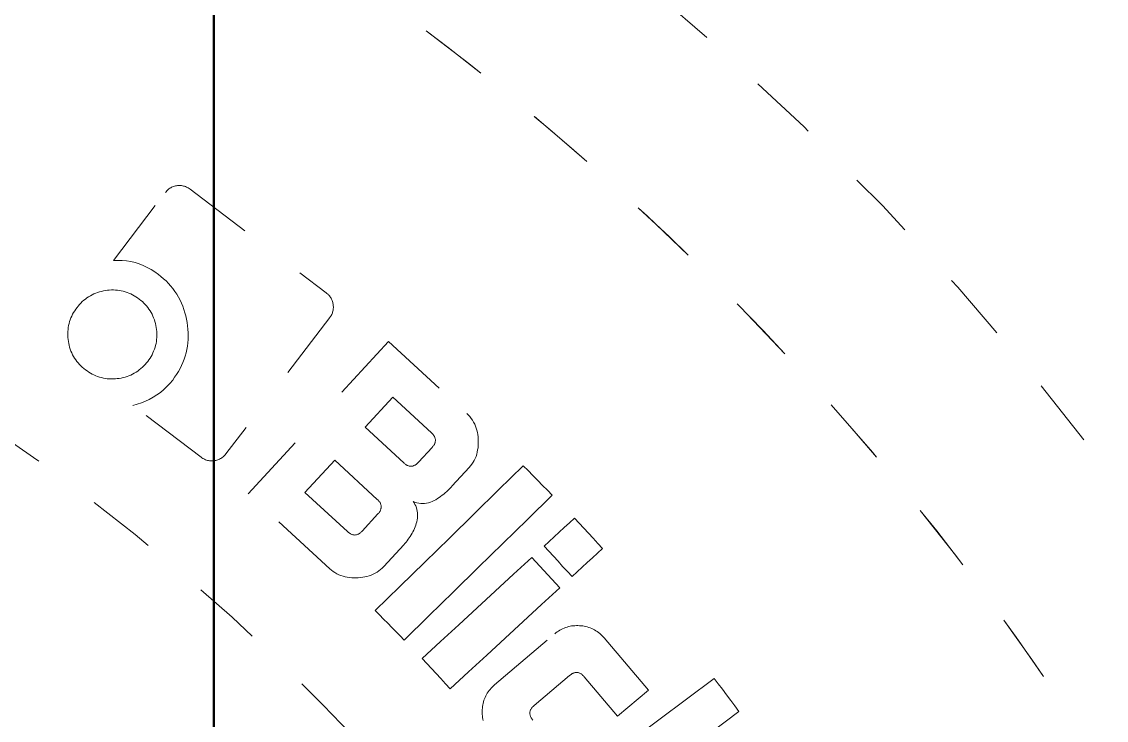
# Model space of a CAD drawing. Header units: millimetres. Extents: x -50460 to 50460, y -35640 to 35640.
# Drawn here: x -35027.52 to -35011.82, y 26606.4 to 26616.52 of the extents above; entities that cross this region are included whole.
import ezdxf

# ---------------------------------------------------------------- set-up
doc = ezdxf.new("R2010")
doc.units = ezdxf.units.MM
doc.linetypes.add('虚线', pattern=[2, 1, -1])
for name, color, linetype, lineweight in [('ACADSichtbare Kanten(DIN_Schmid)', 7, 'Continuous', 50), ('EB0', 7, 'Continuous', 15), ('尺寸线层', 4, 'Continuous', 18), ('粗实线层', 7, 'Continuous', 15), ('粗实线层_1', 7, 'Continuous', 15), ('细实线层', 3, 'Continuous', 18), ('虚线层', 100, '虚线', 18)]:
    doc.layers.add(name, color=color, linetype=linetype, lineweight=lineweight)

# ---------------------------------------------------------------- blocks, each defined once
blk = doc.blocks.new('*X953')
at = {"layer": '粗实线层'}
blk.add_line((0, 241), (0, 50), dxfattribs=at)
blk = doc.blocks.new('*X956')
at = {"layer": 'ACADSichtbare Kanten(DIN_Schmid)', "linetype": 'Continuous', "lineweight": 50}
blk.add_line((-127.218, 170.589), (-127.218, -29.411), dxfattribs=at)
blk = doc.blocks.new('*X952')
at = {"layer": '粗实线层_1'}
for name, p in [('*X953', (179, 0)), ('*X956', (306.218, 62.411))]:
    blk.add_blockref(name, p, dxfattribs=at)
blk = doc.blocks.new('*X950')
at = {"layer": '粗实线层_1'}
blk.add_blockref('*X952', (-194, -241), dxfattribs=at)
blk = doc.blocks.new('*X970')
at = {"layer": '虚线层', "linetype": '虚线', "lineweight": 18}
for p, q in [((-22.953, 71.114), (-22.202, 72.1)), ((-22.202, 72.1), (-22.192, 72.111)), ((-22.202, 72.1), (-22.202, 72.1)), ((-22.192, 72.111), (-22.182, 72.122)), ((-22.182, 72.122), (-22.172, 72.133)), ((-22.172, 72.133), (-22.161, 72.143)), ((-22.161, 72.143), (-22.149, 72.152)), ((-22.149, 72.152), (-22.137, 72.161)), ((-22.137, 72.161), (-22.124, 72.168)), ((-22.124, 72.168), (-22.111, 72.175)), ((-22.111, 72.175), (-22.098, 72.181)), ((-22.098, 72.181), (-22.084, 72.186)), ((-22.084, 72.186), (-22.07, 72.19)), ((-22.07, 72.19), (-22.055, 72.194)), ((-22.055, 72.194), (-22.041, 72.197)), ((-22.041, 72.197), (-22.026, 72.199)), ((-22.026, 72.199), (-22.011, 72.2)), ((-22.011, 72.2), (-21.996, 72.2)), ((-21.996, 72.2), (-21.981, 72.2)), ((-21.981, 72.2), (-21.967, 72.199)), ((-21.967, 72.199), (-21.952, 72.196)), ((-21.952, 72.196), (-21.937, 72.193)), ((-21.937, 72.193), (-21.923, 72.189)), ((-21.923, 72.189), (-21.909, 72.185)), ((-21.909, 72.185), (-21.895, 72.179)), ((-21.895, 72.179), (-21.882, 72.172)), ((-21.882, 72.172), (-21.869, 72.165)), ((-21.869, 72.165), (-21.857, 72.157)), ((-21.857, 72.157), (-21.844, 72.148)), ((-21.844, 72.148), (-19.871, 70.645)), ((-21.844, 72.148), (-21.844, 72.148)), ((-22.889, 71.116), (-22.953, 71.114)), ((-22.953, 71.114), (-22.953, 71.114)), ((-22.826, 71.114), (-22.889, 71.116)), ((-22.763, 71.108), (-22.826, 71.114)), ((-22.701, 71.098), (-22.763, 71.108)), ((-22.64, 71.083), (-22.701, 71.098)), ((-22.579, 71.064), (-22.64, 71.083)), ((-22.521, 71.041), (-22.579, 71.064)), ((-22.463, 71.014), (-22.521, 71.041)), ((-22.408, 70.983), (-22.463, 71.014)), ((-22.355, 70.949), (-22.408, 70.983)), ((-22.303, 70.913), (-22.355, 70.949)), ((-22.265, 70.882), (-22.303, 70.913)), ((-22.303, 70.913), (-22.303, 70.913)), ((-22.228, 70.85), (-22.265, 70.882)), ((-22.192, 70.817), (-22.228, 70.85)), ((-23.07, 70.679), (-23.041, 70.683)), ((-23.041, 70.683), (-23.013, 70.685)), ((-23.013, 70.685), (-22.984, 70.687)), ((-22.984, 70.687), (-22.955, 70.687)), ((-22.955, 70.687), (-22.926, 70.686)), ((-22.926, 70.686), (-22.897, 70.684)), ((-22.897, 70.684), (-22.868, 70.68)), ((-22.157, 70.782), (-22.192, 70.817)), ((-22.125, 70.745), (-22.157, 70.782)), ((-22.094, 70.707), (-22.125, 70.745)), ((-22.065, 70.667), (-22.094, 70.707)), ((-23.404, 70.518), (-23.382, 70.537)), ((-23.382, 70.537), (-23.36, 70.555)), ((-23.36, 70.555), (-23.337, 70.573)), ((-23.337, 70.573), (-23.313, 70.589)), ((-23.313, 70.589), (-23.288, 70.604)), ((-23.288, 70.604), (-23.262, 70.617)), ((-23.262, 70.617), (-23.236, 70.63)), ((-23.236, 70.63), (-23.21, 70.641)), ((-23.21, 70.641), (-23.182, 70.651)), ((-23.182, 70.651), (-23.155, 70.66)), ((-23.155, 70.66), (-23.127, 70.667)), ((-23.127, 70.667), (-23.098, 70.673)), ((-23.098, 70.673), (-23.07, 70.679)), ((-22.868, 70.68), (-22.84, 70.675)), ((-22.84, 70.675), (-22.811, 70.669)), ((-22.811, 70.669), (-22.784, 70.661)), ((-22.784, 70.661), (-22.756, 70.652)), ((-22.756, 70.652), (-22.729, 70.642)), ((-22.729, 70.642), (-22.703, 70.63)), ((-22.703, 70.63), (-22.677, 70.617)), ((-22.677, 70.617), (-22.651, 70.603)), ((-22.651, 70.603), (-22.627, 70.588)), ((-22.627, 70.588), (-22.603, 70.572)), ((-22.603, 70.572), (-22.579, 70.555)), ((-22.579, 70.555), (-22.557, 70.536)), ((-22.579, 70.555), (-22.579, 70.555)), ((-22.557, 70.536), (-22.535, 70.518)), ((-22.037, 70.626), (-22.065, 70.667)), ((-22.012, 70.584), (-22.037, 70.626)), ((-21.989, 70.541), (-22.012, 70.584)), ((-21.968, 70.497), (-21.989, 70.541)), ((-19.871, 70.645), (-19.861, 70.636)), ((-19.871, 70.645), (-19.871, 70.645)), ((-19.861, 70.636), (-19.851, 70.628)), ((-19.851, 70.628), (-19.841, 70.619)), ((-19.841, 70.619), (-19.832, 70.61)), ((-19.832, 70.61), (-19.824, 70.6)), ((-19.824, 70.6), (-19.816, 70.589)), ((-19.816, 70.589), (-19.809, 70.579)), ((-19.809, 70.579), (-19.802, 70.567)), ((-19.802, 70.567), (-19.796, 70.556)), ((-19.796, 70.556), (-19.791, 70.544)), ((-19.791, 70.544), (-19.786, 70.532)), ((-19.786, 70.532), (-19.782, 70.52)), ((-23.53, 70.36), (-23.515, 70.385)), ((-23.515, 70.385), (-23.498, 70.408)), ((-23.498, 70.408), (-23.481, 70.432)), ((-23.481, 70.432), (-23.463, 70.454)), ((-23.481, 70.432), (-23.481, 70.432)), ((-23.463, 70.454), (-23.444, 70.477)), ((-23.444, 70.477), (-23.425, 70.498)), ((-23.425, 70.498), (-23.404, 70.518)), ((-22.535, 70.518), (-22.514, 70.498)), ((-22.514, 70.498), (-22.493, 70.477)), ((-22.493, 70.477), (-22.474, 70.456)), ((-22.474, 70.456), (-22.456, 70.433)), ((-22.456, 70.433), (-22.439, 70.41)), ((-22.439, 70.41), (-22.423, 70.386)), ((-22.423, 70.386), (-22.408, 70.361)), ((-21.949, 70.451), (-21.968, 70.497)), ((-21.932, 70.405), (-21.949, 70.451)), ((-21.918, 70.358), (-21.932, 70.405)), ((-19.782, 70.52), (-19.778, 70.507)), ((-19.776, 70.379), (-19.779, 70.367)), ((-19.778, 70.507), (-19.775, 70.495)), ((-19.773, 70.392), (-19.776, 70.379)), ((-19.775, 70.495), (-19.773, 70.482)), ((-19.773, 70.482), (-19.771, 70.469)), ((-19.771, 70.405), (-19.773, 70.392)), ((-19.771, 70.469), (-19.77, 70.456)), ((-19.77, 70.417), (-19.771, 70.405)), ((-19.77, 70.456), (-19.769, 70.443)), ((-19.769, 70.43), (-19.77, 70.417)), ((-19.769, 70.443), (-19.769, 70.43)), ((-23.596, 70.2), (-23.588, 70.228)), ((-23.588, 70.228), (-23.579, 70.255)), ((-23.579, 70.255), (-23.569, 70.282)), ((-23.569, 70.282), (-23.557, 70.309)), ((-23.557, 70.309), (-23.544, 70.335)), ((-23.544, 70.335), (-23.53, 70.36)), ((-22.408, 70.361), (-22.394, 70.335)), ((-22.394, 70.335), (-22.382, 70.309)), ((-22.382, 70.309), (-22.371, 70.282)), ((-22.371, 70.282), (-22.361, 70.255)), ((-22.361, 70.255), (-22.353, 70.228)), ((-22.353, 70.228), (-22.345, 70.2)), ((-21.905, 70.311), (-21.918, 70.358)), ((-21.895, 70.263), (-21.905, 70.311)), ((-21.886, 70.214), (-21.895, 70.263)), ((-21.88, 70.166), (-21.886, 70.214)), ((-19.821, 70.287), (-21.326, 68.311)), ((-19.814, 70.297), (-19.821, 70.287)), ((-19.821, 70.287), (-19.821, 70.287)), ((-19.806, 70.308), (-19.814, 70.297)), ((-19.8, 70.319), (-19.806, 70.308)), ((-19.793, 70.33), (-19.8, 70.319)), ((-19.788, 70.342), (-19.793, 70.33)), ((-19.783, 70.354), (-19.788, 70.342)), ((-19.779, 70.367), (-19.783, 70.354)), ((-23.615, 70.057), (-23.614, 70.086)), ((-23.614, 70.028), (-23.615, 70.057)), ((-23.614, 70.086), (-23.611, 70.115)), ((-23.611, 70.115), (-23.608, 70.143)), ((-23.608, 70.143), (-23.603, 70.172)), ((-23.603, 70.172), (-23.596, 70.2)), ((-22.345, 70.2), (-22.339, 70.171)), ((-22.339, 70.171), (-22.334, 70.143)), ((-22.334, 70.143), (-22.33, 70.114)), ((-22.33, 70.114), (-22.327, 70.085)), ((-22.327, 70.085), (-22.326, 70.056)), ((-22.326, 70.056), (-22.326, 70.027)), ((-21.875, 70.117), (-21.88, 70.166)), ((-21.872, 70.068), (-21.875, 70.117)), ((-21.871, 70.019), (-21.872, 70.068)), ((-23.613, 69.999), (-23.614, 70.028)), ((-23.61, 69.97), (-23.613, 69.999)), ((-23.606, 69.942), (-23.61, 69.97)), ((-23.601, 69.913), (-23.606, 69.942)), ((-23.595, 69.885), (-23.601, 69.913)), ((-22.337, 69.912), (-22.344, 69.884)), ((-22.332, 69.941), (-22.337, 69.912)), ((-22.329, 69.97), (-22.332, 69.941)), ((-22.327, 69.999), (-22.329, 69.97)), ((-22.326, 70.027), (-22.327, 69.999)), ((-21.883, 69.872), (-21.877, 69.921)), ((-21.877, 69.921), (-21.873, 69.97)), ((-21.873, 69.97), (-21.871, 70.019)), ((-21.001, 67.734), (-18.971, 69.942)), ((-18.971, 69.942), (-17.835, 68.897)), ((-18.971, 69.942), (-18.971, 69.942)), ((-23.588, 69.857), (-23.595, 69.885)), ((-23.579, 69.829), (-23.588, 69.857)), ((-23.569, 69.802), (-23.579, 69.829)), ((-23.558, 69.776), (-23.569, 69.802)), ((-23.545, 69.749), (-23.558, 69.776)), ((-23.531, 69.724), (-23.545, 69.749)), ((-22.395, 69.749), (-22.409, 69.724)), ((-22.382, 69.775), (-22.395, 69.749)), ((-22.371, 69.802), (-22.382, 69.775)), ((-22.36, 69.829), (-22.371, 69.802)), ((-22.351, 69.856), (-22.36, 69.829)), ((-22.344, 69.884), (-22.351, 69.856)), ((-21.915, 69.728), (-21.902, 69.776)), ((-21.902, 69.776), (-21.891, 69.823)), ((-21.891, 69.823), (-21.883, 69.872)), ((-23.516, 69.699), (-23.531, 69.724)), ((-23.5, 69.675), (-23.516, 69.699)), ((-23.483, 69.652), (-23.5, 69.675)), ((-23.465, 69.63), (-23.483, 69.652)), ((-23.445, 69.608), (-23.465, 69.63)), ((-23.425, 69.587), (-23.445, 69.608)), ((-23.404, 69.568), (-23.425, 69.587)), ((-22.514, 69.586), (-22.535, 69.566)), ((-22.494, 69.607), (-22.514, 69.586)), ((-22.476, 69.629), (-22.494, 69.607)), ((-22.457, 69.652), (-22.476, 69.629)), ((-22.441, 69.675), (-22.457, 69.652)), ((-22.457, 69.652), (-22.457, 69.652)), ((-22.424, 69.699), (-22.441, 69.675)), ((-22.409, 69.724), (-22.424, 69.699)), ((-21.989, 69.547), (-21.968, 69.591)), ((-21.968, 69.591), (-21.948, 69.636)), ((-21.948, 69.636), (-21.93, 69.682)), ((-21.93, 69.682), (-21.915, 69.728)), ((-23.382, 69.549), (-23.404, 69.568)), ((-23.359, 69.531), (-23.382, 69.549)), ((-23.336, 69.514), (-23.359, 69.531)), ((-23.359, 69.531), (-23.359, 69.531)), ((-23.312, 69.498), (-23.336, 69.514)), ((-23.287, 69.482), (-23.312, 69.498)), ((-23.262, 69.468), (-23.287, 69.482)), ((-23.236, 69.456), (-23.262, 69.468)), ((-23.21, 69.444), (-23.236, 69.456)), ((-23.183, 69.433), (-23.21, 69.444)), ((-23.155, 69.424), (-23.183, 69.433)), ((-22.756, 69.433), (-22.784, 69.424)), ((-22.729, 69.443), (-22.756, 69.433)), ((-22.703, 69.454), (-22.729, 69.443)), ((-22.676, 69.466), (-22.703, 69.454)), ((-22.651, 69.48), (-22.676, 69.466)), ((-22.626, 69.495), (-22.651, 69.48)), ((-22.602, 69.511), (-22.626, 69.495)), ((-22.579, 69.528), (-22.602, 69.511)), ((-22.556, 69.547), (-22.579, 69.528)), ((-22.535, 69.566), (-22.556, 69.547)), ((-22.067, 69.421), (-22.039, 69.462)), ((-22.039, 69.462), (-22.013, 69.504)), ((-22.013, 69.504), (-21.989, 69.547)), ((-23.127, 69.417), (-23.155, 69.424)), ((-23.099, 69.41), (-23.127, 69.417)), ((-23.071, 69.405), (-23.099, 69.41)), ((-23.042, 69.401), (-23.071, 69.405)), ((-23.013, 69.399), (-23.042, 69.401)), ((-22.984, 69.398), (-23.013, 69.399)), ((-22.955, 69.398), (-22.984, 69.398)), ((-22.926, 69.399), (-22.955, 69.398)), ((-22.898, 69.402), (-22.926, 69.399)), ((-22.869, 69.406), (-22.898, 69.402)), ((-22.84, 69.411), (-22.869, 69.406)), ((-22.812, 69.417), (-22.84, 69.411)), ((-22.784, 69.424), (-22.812, 69.417)), ((-22.224, 69.243), (-22.178, 69.286)), ((-22.178, 69.286), (-22.135, 69.333)), ((-22.135, 69.333), (-22.095, 69.382)), ((-22.095, 69.382), (-22.067, 69.421)), ((-22.095, 69.382), (-22.095, 69.382)), ((-22.434, 69.102), (-22.378, 69.133)), ((-22.378, 69.133), (-22.325, 69.166)), ((-22.325, 69.166), (-22.273, 69.203)), ((-22.273, 69.203), (-22.224, 69.243)), ((-18.909, 69.133), (-19.31, 68.697)), ((-18.909, 69.133), (-18.909, 69.133)), ((-18.349, 68.618), (-18.909, 69.133)), ((-22.671, 69.015), (-22.609, 69.032)), ((-21.684, 68.264), (-22.671, 69.015)), ((-22.671, 69.015), (-22.671, 69.015)), ((-22.609, 69.032), (-22.549, 69.051)), ((-22.549, 69.051), (-22.491, 69.075)), ((-22.491, 69.075), (-22.434, 69.102)), ((-17.835, 68.897), (-17.812, 68.875)), ((-17.835, 68.897), (-17.835, 68.897)), ((-17.812, 68.875), (-17.791, 68.851)), ((-17.791, 68.851), (-17.771, 68.826)), ((-17.771, 68.826), (-17.753, 68.8)), ((-17.753, 68.8), (-17.737, 68.772)), ((-19.31, 68.697), (-19.31, 68.697)), ((-19.31, 68.697), (-18.75, 68.181)), ((-17.737, 68.772), (-17.722, 68.744)), ((-17.722, 68.744), (-17.71, 68.714)), ((-17.71, 68.714), (-17.699, 68.684)), ((-17.699, 68.684), (-17.691, 68.653)), ((-17.691, 68.653), (-17.683, 68.622)), ((-18.349, 68.618), (-18.349, 68.618)), ((-18.342, 68.611), (-18.349, 68.618)), ((-18.336, 68.605), (-18.342, 68.611)), ((-18.33, 68.598), (-18.336, 68.605)), ((-18.324, 68.592), (-18.33, 68.598)), ((-18.318, 68.585), (-18.324, 68.592)), ((-18.313, 68.577), (-18.318, 68.585)), ((-18.308, 68.57), (-18.313, 68.577)), ((-18.304, 68.562), (-18.308, 68.57)), ((-18.3, 68.554), (-18.304, 68.562)), ((-18.297, 68.545), (-18.3, 68.554)), ((-18.294, 68.536), (-18.297, 68.545)), ((-18.296, 68.474), (-18.294, 68.483)), ((-18.292, 68.528), (-18.294, 68.536)), ((-18.294, 68.483), (-18.292, 68.492)), ((-18.291, 68.519), (-18.292, 68.528)), ((-18.292, 68.492), (-18.291, 68.501)), ((-18.291, 68.51), (-18.291, 68.519)), ((-18.291, 68.501), (-18.291, 68.51)), ((-17.683, 68.622), (-17.678, 68.591)), ((-17.678, 68.591), (-17.674, 68.559)), ((-17.674, 68.559), (-17.671, 68.528)), ((-17.671, 68.528), (-17.67, 68.496)), ((-17.67, 68.496), (-17.67, 68.464)), ((-18.537, 68.19), (-18.338, 68.406)), ((-18.338, 68.406), (-18.333, 68.413)), ((-18.338, 68.406), (-18.338, 68.406)), ((-18.333, 68.413), (-18.327, 68.42)), ((-18.327, 68.42), (-18.321, 68.427)), ((-18.321, 68.427), (-18.316, 68.434)), ((-18.316, 68.434), (-18.311, 68.442)), ((-18.311, 68.442), (-18.306, 68.449)), ((-18.306, 68.449), (-18.302, 68.457)), ((-18.302, 68.457), (-18.299, 68.466)), ((-18.299, 68.466), (-18.296, 68.474)), ((-17.685, 68.337), (-17.693, 68.306)), ((-17.679, 68.369), (-17.685, 68.337)), ((-17.674, 68.4), (-17.679, 68.369)), ((-17.671, 68.432), (-17.674, 68.4)), ((-17.67, 68.464), (-17.671, 68.432)), ((-21.672, 68.255), (-21.684, 68.264)), ((-21.684, 68.264), (-21.684, 68.264)), ((-21.659, 68.247), (-21.672, 68.255)), ((-21.646, 68.24), (-21.659, 68.247)), ((-21.633, 68.233), (-21.646, 68.24)), ((-21.619, 68.227), (-21.633, 68.233)), ((-21.605, 68.222), (-21.619, 68.227)), ((-21.591, 68.218), (-21.605, 68.222)), ((-21.576, 68.215), (-21.591, 68.218)), ((-21.562, 68.213), (-21.576, 68.215)), ((-21.547, 68.212), (-21.562, 68.213)), ((-21.532, 68.211), (-21.547, 68.212)), ((-21.517, 68.211), (-21.532, 68.211)), ((-21.502, 68.212), (-21.517, 68.211)), ((-21.487, 68.214), (-21.502, 68.212)), ((-21.473, 68.217), (-21.487, 68.214)), ((-21.458, 68.22), (-21.473, 68.217)), ((-21.444, 68.225), (-21.458, 68.22)), ((-21.43, 68.23), (-21.444, 68.225)), ((-21.416, 68.236), (-21.43, 68.23)), ((-21.403, 68.243), (-21.416, 68.236)), ((-21.39, 68.251), (-21.403, 68.243)), ((-21.378, 68.259), (-21.39, 68.251)), ((-21.366, 68.268), (-21.378, 68.259)), ((-21.355, 68.278), (-21.366, 68.268)), ((-21.345, 68.289), (-21.355, 68.278)), ((-21.335, 68.3), (-21.345, 68.289)), ((-21.326, 68.311), (-21.335, 68.3)), ((-21.326, 68.311), (-21.326, 68.311)), ((-19.749, 68.219), (-20.18, 67.751)), ((-19.749, 68.219), (-19.749, 68.219)), ((-19.133, 67.653), (-19.749, 68.219)), ((-18.75, 68.181), (-18.75, 68.181)), ((-18.75, 68.181), (-18.743, 68.175)), ((-18.743, 68.175), (-18.736, 68.17)), ((-18.736, 68.17), (-18.729, 68.164)), ((-18.563, 68.165), (-18.556, 68.171)), ((-18.556, 68.171), (-18.55, 68.178)), ((-18.55, 68.178), (-18.543, 68.184)), ((-18.543, 68.184), (-18.537, 68.19)), ((-18.537, 68.19), (-18.537, 68.19)), ((-17.744, 68.19), (-17.762, 68.163)), ((-17.729, 68.218), (-17.744, 68.19)), ((-17.715, 68.247), (-17.729, 68.218)), ((-17.703, 68.276), (-17.715, 68.247)), ((-17.693, 68.306), (-17.703, 68.276)), ((-18.729, 68.164), (-18.721, 68.159)), ((-18.721, 68.159), (-18.714, 68.154)), ((-18.714, 68.154), (-18.706, 68.149)), ((-18.706, 68.149), (-18.698, 68.145)), ((-18.698, 68.145), (-18.69, 68.141)), ((-18.69, 68.141), (-18.681, 68.138)), ((-18.681, 68.138), (-18.672, 68.136)), ((-18.672, 68.136), (-18.664, 68.134)), ((-18.664, 68.134), (-18.655, 68.133)), ((-18.655, 68.133), (-18.645, 68.133)), ((-18.645, 68.133), (-18.636, 68.133)), ((-18.636, 68.133), (-18.627, 68.134)), ((-18.627, 68.134), (-18.619, 68.136)), ((-18.619, 68.136), (-18.61, 68.138)), ((-18.61, 68.138), (-18.601, 68.142)), ((-18.601, 68.142), (-18.593, 68.146)), ((-18.593, 68.146), (-18.585, 68.15)), ((-18.585, 68.15), (-18.578, 68.155)), ((-18.578, 68.155), (-18.57, 68.16)), ((-18.57, 68.16), (-18.563, 68.165)), ((-17.802, 68.114), (-18.046, 67.848)), ((-17.781, 68.138), (-17.802, 68.114)), ((-17.802, 68.114), (-17.802, 68.114)), ((-17.762, 68.163), (-17.781, 68.138)), ((-17.375, 67.79), (-17.018, 68.14)), ((-17.018, 68.14), (-16.948, 68.069)), ((-17.018, 68.14), (-17.018, 68.14)), ((-16.948, 68.069), (-16.878, 67.998)), ((-16.878, 67.998), (-16.808, 67.926)), ((-16.808, 67.926), (-16.738, 67.855)), ((-16.738, 67.855), (-16.668, 67.785)), ((-19.821, 66.648), (-21.001, 67.734)), ((-21.001, 67.734), (-21.001, 67.734)), ((-20.18, 67.751), (-20.18, 67.751)), ((-20.18, 67.751), (-19.563, 67.185)), ((-18.192, 67.713), (-18.215, 67.695)), ((-18.17, 67.73), (-18.192, 67.713)), ((-18.148, 67.749), (-18.17, 67.73)), ((-18.126, 67.768), (-18.148, 67.749)), ((-18.105, 67.787), (-18.126, 67.768)), ((-18.085, 67.807), (-18.105, 67.787)), ((-18.065, 67.828), (-18.085, 67.807)), ((-18.046, 67.848), (-18.065, 67.828)), ((-18.046, 67.848), (-18.046, 67.848)), ((-17.732, 67.441), (-17.375, 67.79)), ((-16.598, 67.713), (-16.955, 67.363)), ((-16.668, 67.785), (-16.598, 67.713)), ((-16.598, 67.713), (-16.598, 67.713)), ((-19.133, 67.653), (-19.133, 67.653)), ((-19.126, 67.646), (-19.133, 67.653)), ((-19.12, 67.64), (-19.126, 67.646)), ((-19.114, 67.633), (-19.12, 67.64)), ((-19.108, 67.627), (-19.114, 67.633)), ((-19.102, 67.62), (-19.108, 67.627)), ((-19.097, 67.612), (-19.102, 67.62)), ((-19.092, 67.605), (-19.097, 67.612)), ((-19.088, 67.597), (-19.092, 67.605)), ((-19.084, 67.589), (-19.088, 67.597)), ((-19.081, 67.58), (-19.084, 67.589)), ((-19.079, 67.572), (-19.081, 67.58)), ((-19.077, 67.563), (-19.079, 67.572)), ((-19.076, 67.554), (-19.077, 67.563)), ((-19.075, 67.545), (-19.076, 67.554)), ((-19.076, 67.536), (-19.075, 67.545)), ((-18.587, 67.614), (-18.613, 67.624)), ((-18.613, 67.624), (-18.6, 67.602)), ((-18.613, 67.624), (-18.613, 67.624)), ((-18.6, 67.602), (-18.587, 67.58)), ((-18.56, 67.604), (-18.587, 67.614)), ((-18.587, 67.58), (-18.576, 67.557)), ((-18.576, 67.557), (-18.567, 67.532)), ((-18.532, 67.598), (-18.56, 67.604)), ((-18.504, 67.594), (-18.532, 67.598)), ((-18.475, 67.592), (-18.504, 67.594)), ((-18.447, 67.593), (-18.475, 67.592)), ((-18.418, 67.596), (-18.447, 67.593)), ((-18.39, 67.602), (-18.418, 67.596)), ((-18.363, 67.611), (-18.39, 67.602)), ((-18.337, 67.622), (-18.363, 67.611)), ((-18.311, 67.634), (-18.337, 67.622)), ((-18.286, 67.648), (-18.311, 67.634)), ((-18.262, 67.663), (-18.286, 67.648)), ((-18.238, 67.679), (-18.262, 67.663)), ((-18.215, 67.695), (-18.238, 67.679)), ((-19.351, 67.194), (-19.124, 67.441)), ((-19.124, 67.441), (-19.118, 67.448)), ((-19.124, 67.441), (-19.124, 67.441)), ((-19.118, 67.448), (-19.112, 67.455)), ((-19.112, 67.455), (-19.106, 67.462)), ((-19.106, 67.462), (-19.101, 67.469)), ((-19.101, 67.469), (-19.096, 67.477)), ((-19.096, 67.477), (-19.092, 67.484)), ((-19.092, 67.484), (-19.088, 67.493)), ((-19.088, 67.493), (-19.084, 67.501)), ((-19.084, 67.501), (-19.081, 67.509)), ((-19.081, 67.509), (-19.079, 67.518)), ((-19.079, 67.518), (-19.077, 67.527)), ((-19.077, 67.527), (-19.076, 67.536)), ((-18.567, 67.532), (-18.56, 67.508)), ((-18.56, 67.508), (-18.554, 67.482)), ((-18.554, 67.482), (-18.551, 67.457)), ((-18.55, 67.405), (-18.552, 67.379)), ((-18.551, 67.457), (-18.549, 67.431)), ((-18.549, 67.431), (-18.55, 67.405)), ((-18.089, 67.091), (-17.732, 67.441)), ((-18.595, 67.231), (-18.605, 67.207)), ((-18.585, 67.255), (-18.595, 67.231)), ((-18.576, 67.279), (-18.585, 67.255)), ((-18.568, 67.304), (-18.576, 67.279)), ((-18.562, 67.328), (-18.568, 67.304)), ((-18.556, 67.354), (-18.562, 67.328)), ((-18.552, 67.379), (-18.556, 67.354)), ((-16.955, 67.363), (-17.313, 67.013)), ((-16.498, 67.178), (-16.424, 67.246)), ((-16.424, 67.246), (-16.35, 67.313)), ((-16.35, 67.313), (-16.277, 67.382)), ((-16.277, 67.382), (-16.21, 67.309)), ((-16.277, 67.382), (-16.277, 67.382)), ((-16.21, 67.309), (-16.142, 67.235)), ((-16.142, 67.235), (-16.074, 67.162)), ((-19.563, 67.185), (-19.556, 67.179)), ((-19.563, 67.185), (-19.563, 67.185)), ((-19.556, 67.179), (-19.549, 67.173)), ((-19.549, 67.173), (-19.542, 67.167)), ((-19.542, 67.167), (-19.535, 67.162)), ((-19.535, 67.162), (-19.527, 67.157)), ((-19.527, 67.157), (-19.52, 67.153)), ((-19.52, 67.153), (-19.511, 67.149)), ((-19.511, 67.149), (-19.503, 67.145)), ((-19.503, 67.145), (-19.495, 67.142)), ((-19.495, 67.142), (-19.486, 67.139)), ((-19.486, 67.139), (-19.477, 67.138)), ((-19.477, 67.138), (-19.468, 67.137)), ((-19.468, 67.137), (-19.459, 67.136)), ((-19.459, 67.136), (-19.45, 67.137)), ((-19.45, 67.137), (-19.441, 67.138)), ((-19.441, 67.138), (-19.432, 67.14)), ((-19.432, 67.14), (-19.424, 67.142)), ((-19.424, 67.142), (-19.415, 67.146)), ((-19.415, 67.146), (-19.407, 67.15)), ((-19.407, 67.15), (-19.399, 67.154)), ((-19.399, 67.154), (-19.391, 67.159)), ((-19.391, 67.159), (-19.384, 67.164)), ((-19.384, 67.164), (-19.377, 67.169)), ((-19.377, 67.169), (-19.37, 67.175)), ((-19.37, 67.175), (-19.363, 67.181)), ((-19.363, 67.181), (-19.357, 67.188)), ((-19.357, 67.188), (-19.351, 67.194)), ((-19.351, 67.194), (-19.351, 67.194)), ((-18.684, 67.074), (-18.7, 67.053)), ((-18.669, 67.095), (-18.684, 67.074)), ((-18.655, 67.116), (-18.669, 67.095)), ((-18.641, 67.138), (-18.655, 67.116)), ((-18.629, 67.161), (-18.641, 67.138)), ((-18.617, 67.184), (-18.629, 67.161)), ((-18.605, 67.207), (-18.617, 67.184)), ((-18.446, 66.741), (-18.089, 67.091)), ((-16.645, 67.043), (-16.571, 67.11)), ((-16.571, 67.11), (-16.498, 67.178)), ((-16.074, 67.162), (-16.007, 67.088)), ((-16.007, 67.088), (-15.939, 67.015)), ((-18.75, 66.994), (-19.038, 66.68)), ((-18.733, 67.013), (-18.75, 66.994)), ((-18.75, 66.994), (-18.75, 66.994)), ((-18.716, 67.033), (-18.733, 67.013)), ((-18.7, 67.053), (-18.716, 67.033)), ((-17.313, 67.013), (-17.67, 66.663)), ((-16.718, 66.975), (-16.645, 67.043)), ((-16.65, 66.902), (-16.718, 66.975)), ((-16.718, 66.975), (-16.718, 66.975)), ((-15.871, 66.942), (-15.945, 66.874)), ((-15.939, 67.015), (-15.871, 66.942)), ((-15.871, 66.942), (-15.871, 66.942)), ((-17.159, 66.568), (-16.895, 66.812)), ((-16.895, 66.812), (-16.489, 66.372)), ((-16.895, 66.812), (-16.895, 66.812)), ((-16.583, 66.828), (-16.65, 66.902)), ((-16.515, 66.755), (-16.583, 66.828)), ((-16.448, 66.682), (-16.515, 66.755)), ((-16.018, 66.806), (-16.092, 66.738)), ((-15.945, 66.874), (-16.018, 66.806)), ((-19.797, 66.628), (-19.821, 66.648)), ((-19.821, 66.648), (-19.821, 66.648)), ((-19.772, 66.608), (-19.797, 66.628)), ((-19.745, 66.591), (-19.772, 66.608)), ((-19.136, 66.598), (-19.163, 66.582)), ((-19.109, 66.616), (-19.136, 66.598)), ((-19.084, 66.636), (-19.109, 66.616)), ((-19.061, 66.658), (-19.084, 66.636)), ((-19.038, 66.68), (-19.061, 66.658)), ((-19.038, 66.68), (-19.038, 66.68)), ((-18.804, 66.391), (-18.446, 66.741)), ((-17.67, 66.663), (-18.027, 66.313)), ((-16.38, 66.608), (-16.448, 66.682)), ((-16.312, 66.535), (-16.38, 66.608)), ((-16.239, 66.603), (-16.312, 66.535)), ((-16.165, 66.671), (-16.239, 66.603)), ((-16.092, 66.738), (-16.165, 66.671)), ((-19.717, 66.575), (-19.745, 66.591)), ((-19.689, 66.561), (-19.717, 66.575)), ((-19.659, 66.549), (-19.689, 66.561)), ((-19.629, 66.539), (-19.659, 66.549)), ((-19.598, 66.531), (-19.629, 66.539)), ((-19.567, 66.524), (-19.598, 66.531)), ((-19.535, 66.52), (-19.567, 66.524)), ((-19.503, 66.516), (-19.535, 66.52)), ((-19.471, 66.515), (-19.503, 66.516)), ((-19.44, 66.515), (-19.471, 66.515)), ((-19.408, 66.516), (-19.44, 66.515)), ((-19.376, 66.519), (-19.408, 66.516)), ((-19.344, 66.523), (-19.376, 66.519)), ((-19.313, 66.528), (-19.344, 66.523)), ((-19.282, 66.536), (-19.313, 66.528)), ((-19.251, 66.544), (-19.282, 66.536)), ((-19.221, 66.555), (-19.251, 66.544)), ((-19.192, 66.568), (-19.221, 66.555)), ((-19.163, 66.582), (-19.192, 66.568)), ((-17.424, 66.324), (-17.159, 66.568)), ((-16.312, 66.535), (-16.312, 66.535)), ((-19.161, 66.041), (-18.804, 66.391)), ((-18.027, 66.313), (-18.385, 65.964)), ((-17.688, 66.08), (-17.424, 66.324)), ((-16.489, 66.372), (-16.753, 66.128)), ((-16.489, 66.372), (-16.489, 66.372)), ((-16.753, 66.128), (-17.018, 65.884)), ((-19.101, 65.98), (-19.161, 66.041)), ((-19.161, 66.041), (-19.161, 66.041)), ((-19.041, 65.919), (-19.101, 65.98)), ((-17.952, 65.836), (-17.688, 66.08)), ((-18.981, 65.858), (-19.041, 65.919)), ((-18.921, 65.797), (-18.981, 65.858)), ((-18.385, 65.964), (-18.742, 65.614)), ((-18.217, 65.592), (-17.952, 65.836)), ((-17.018, 65.884), (-17.282, 65.64)), ((-16.362, 65.808), (-16.34, 65.813)), ((-16.34, 65.813), (-16.318, 65.818)), ((-16.318, 65.818), (-16.295, 65.82)), ((-16.295, 65.82), (-16.272, 65.822)), ((-16.272, 65.822), (-16.249, 65.823)), ((-16.249, 65.823), (-16.226, 65.823)), ((-16.226, 65.823), (-16.204, 65.822)), ((-16.204, 65.822), (-16.181, 65.82)), ((-16.181, 65.82), (-16.158, 65.818)), ((-16.158, 65.818), (-16.136, 65.814)), ((-16.136, 65.814), (-16.113, 65.809)), ((-18.862, 65.736), (-18.921, 65.797)), ((-18.802, 65.675), (-18.862, 65.736)), ((-18.742, 65.614), (-18.802, 65.675)), ((-17.434, 64.964), (-16.563, 65.703)), ((-16.563, 65.703), (-16.545, 65.717)), ((-16.563, 65.703), (-16.563, 65.703)), ((-16.545, 65.717), (-16.527, 65.731)), ((-16.527, 65.731), (-16.508, 65.744)), ((-16.508, 65.744), (-16.489, 65.756)), ((-16.489, 65.756), (-16.469, 65.767)), ((-16.469, 65.767), (-16.448, 65.778)), ((-16.448, 65.778), (-16.428, 65.787)), ((-16.428, 65.787), (-16.406, 65.795)), ((-16.406, 65.795), (-16.384, 65.802)), ((-16.384, 65.802), (-16.362, 65.808)), ((-16.113, 65.809), (-16.091, 65.804)), ((-16.091, 65.804), (-16.069, 65.797)), ((-16.069, 65.797), (-16.048, 65.789)), ((-16.048, 65.789), (-16.026, 65.781)), ((-16.026, 65.781), (-16.006, 65.771)), ((-16.006, 65.771), (-15.985, 65.76)), ((-15.985, 65.76), (-15.966, 65.749)), ((-15.966, 65.749), (-15.947, 65.736)), ((-15.947, 65.736), (-15.928, 65.723)), ((-15.928, 65.723), (-15.91, 65.708)), ((-15.91, 65.708), (-15.893, 65.693)), ((-15.893, 65.693), (-15.877, 65.677)), ((-15.877, 65.677), (-15.861, 65.661)), ((-15.861, 65.661), (-15.846, 65.644)), ((-18.742, 65.614), (-18.742, 65.614)), ((-18.481, 65.348), (-18.217, 65.592)), ((-17.282, 65.64), (-17.546, 65.396)), ((-15.846, 65.644), (-15.207, 64.89)), ((-15.846, 65.644), (-15.846, 65.644)), ((-18.413, 65.275), (-18.481, 65.348)), ((-18.481, 65.348), (-18.481, 65.348)), ((-17.546, 65.396), (-17.811, 65.152)), ((-18.346, 65.201), (-18.413, 65.275)), ((-18.278, 65.128), (-18.346, 65.201)), ((-18.211, 65.055), (-18.278, 65.128)), ((-18.143, 64.981), (-18.211, 65.055)), ((-17.811, 65.152), (-18.075, 64.908)), ((-16.348, 65.101), (-16.863, 64.664)), ((-16.341, 65.106), (-16.348, 65.101)), ((-16.348, 65.101), (-16.348, 65.101)), ((-16.334, 65.112), (-16.341, 65.106)), ((-16.327, 65.117), (-16.334, 65.112)), ((-16.319, 65.122), (-16.327, 65.117)), ((-16.311, 65.127), (-16.319, 65.122)), ((-16.303, 65.131), (-16.311, 65.127)), ((-16.295, 65.135), (-16.303, 65.131)), ((-16.287, 65.138), (-16.295, 65.135)), ((-16.278, 65.141), (-16.287, 65.138)), ((-16.269, 65.143), (-16.278, 65.141)), ((-16.26, 65.144), (-16.269, 65.143)), ((-16.251, 65.144), (-16.26, 65.144)), ((-16.242, 65.144), (-16.251, 65.144)), ((-16.233, 65.143), (-16.242, 65.144)), ((-16.224, 65.142), (-16.233, 65.143)), ((-16.215, 65.14), (-16.224, 65.142)), ((-16.206, 65.136), (-16.215, 65.14)), ((-16.198, 65.133), (-16.206, 65.136)), ((-16.19, 65.129), (-16.198, 65.133)), ((-16.182, 65.124), (-16.19, 65.129)), ((-16.175, 65.119), (-16.182, 65.124)), ((-16.168, 65.113), (-16.175, 65.119)), ((-16.161, 65.107), (-16.168, 65.113)), ((-16.154, 65.101), (-16.161, 65.107)), ((-16.148, 65.094), (-16.154, 65.101)), ((-16.142, 65.088), (-16.148, 65.094)), ((-16.135, 65.081), (-16.142, 65.088)), ((-15.653, 64.512), (-16.135, 65.081)), ((-16.135, 65.081), (-16.135, 65.081)), ((-14.655, 64.759), (-14.255, 65.059)), ((-14.255, 65.059), (-14.195, 64.979)), ((-14.255, 65.059), (-14.255, 65.059)), ((-18.075, 64.908), (-18.143, 64.981)), ((-18.075, 64.908), (-18.075, 64.908)), ((-17.527, 64.863), (-17.513, 64.881)), ((-17.513, 64.881), (-17.499, 64.899)), ((-17.499, 64.899), (-17.484, 64.917)), ((-17.484, 64.917), (-17.468, 64.933)), ((-17.468, 64.933), (-17.451, 64.949)), ((-17.451, 64.949), (-17.434, 64.964)), ((-17.434, 64.964), (-17.434, 64.964)), ((-15.207, 64.89), (-15.653, 64.512)), ((-15.207, 64.89), (-15.207, 64.89)), ((-14.195, 64.979), (-14.135, 64.9)), ((-14.135, 64.9), (-14.075, 64.82)), ((-17.6, 64.696), (-17.594, 64.719)), ((-17.594, 64.719), (-17.588, 64.741)), ((-17.588, 64.741), (-17.58, 64.762)), ((-17.58, 64.762), (-17.571, 64.783)), ((-17.571, 64.783), (-17.562, 64.804)), ((-17.562, 64.804), (-17.551, 64.824)), ((-17.551, 64.824), (-17.539, 64.844)), ((-17.539, 64.844), (-17.527, 64.863)), ((-15.055, 64.459), (-14.655, 64.759)), ((-14.075, 64.82), (-14.015, 64.74)), ((-14.015, 64.74), (-13.955, 64.66)), ((-17.614, 64.583), (-17.613, 64.606)), ((-17.614, 64.56), (-17.614, 64.583)), ((-17.613, 64.537), (-17.614, 64.56)), ((-17.613, 64.606), (-17.611, 64.629)), ((-17.611, 64.629), (-17.608, 64.652)), ((-17.608, 64.652), (-17.605, 64.674)), ((-17.605, 64.674), (-17.6, 64.696)), ((-16.922, 64.575), (-16.923, 64.566)), ((-16.923, 64.566), (-16.923, 64.557)), ((-16.923, 64.557), (-16.923, 64.548)), ((-16.92, 64.584), (-16.922, 64.575)), ((-16.917, 64.593), (-16.92, 64.584)), ((-16.914, 64.601), (-16.917, 64.593)), ((-16.91, 64.609), (-16.914, 64.601)), ((-16.905, 64.617), (-16.91, 64.609)), ((-16.9, 64.625), (-16.905, 64.617)), ((-16.895, 64.632), (-16.9, 64.625)), ((-16.889, 64.639), (-16.895, 64.632)), ((-16.883, 64.646), (-16.889, 64.639)), ((-16.876, 64.652), (-16.883, 64.646)), ((-16.87, 64.658), (-16.876, 64.652)), ((-16.863, 64.664), (-16.87, 64.658)), ((-16.863, 64.664), (-16.863, 64.664)), ((-13.895, 64.58), (-14.295, 64.28)), ((-13.955, 64.66), (-13.895, 64.58)), ((-13.895, 64.58), (-13.895, 64.58)), ((-17.611, 64.515), (-17.613, 64.537)), ((-17.608, 64.492), (-17.611, 64.515)), ((-17.604, 64.469), (-17.608, 64.492)), ((-17.599, 64.447), (-17.604, 64.469)), ((-16.923, 64.548), (-16.922, 64.539)), ((-16.922, 64.539), (-16.921, 64.53)), ((-16.921, 64.53), (-16.918, 64.521)), ((-16.918, 64.521), (-16.916, 64.513)), ((-16.916, 64.513), (-16.912, 64.504)), ((-16.912, 64.504), (-16.908, 64.496)), ((-16.908, 64.496), (-16.904, 64.488)), ((-16.904, 64.488), (-16.899, 64.48)), ((-16.899, 64.48), (-16.894, 64.473)), ((-16.894, 64.473), (-16.889, 64.466)), ((-16.889, 64.466), (-16.883, 64.458)), ((-16.883, 64.458), (-16.878, 64.451)), ((-15.653, 64.512), (-15.653, 64.512)), ((-15.454, 64.159), (-15.055, 64.459))]:
    blk.add_line(p, q, dxfattribs=at)
for radius, end in [(40, 180), (40, 88.5849), (42.5, 70.2501), (31.65, 105.612), (27, 152.734), (26.47, 180), (26.47, 155.0525)]:
    blk.add_arc((-42.5, 42.5), radius, 360, end, dxfattribs=at)
blk = doc.blocks.new('*X966')
at = {"layer": '粗实线层_1'}
blk.add_blockref('*X970', (-8.5, -42.5), dxfattribs=at)
blk = doc.blocks.new('*X947')
at = {"layer": 'EB0'}
blk.add_blockref('*X950', (-790, 1048), dxfattribs=at)
blk.add_blockref('*X966', (-775, 952.5), dxfattribs=at)
blk = doc.blocks.new('*X805')
at = {"layer": '细实线层'}
blk.add_blockref('*X947', (-1515, 4855), dxfattribs=at)

msp = doc.modelspace()

# ---------------------------------------------------------------- block references
at = {"layer": '尺寸线层'}
msp.add_blockref('*X805', (-32704.742, 20776.945), dxfattribs=at)

doc.saveas('drawing.dxf')
